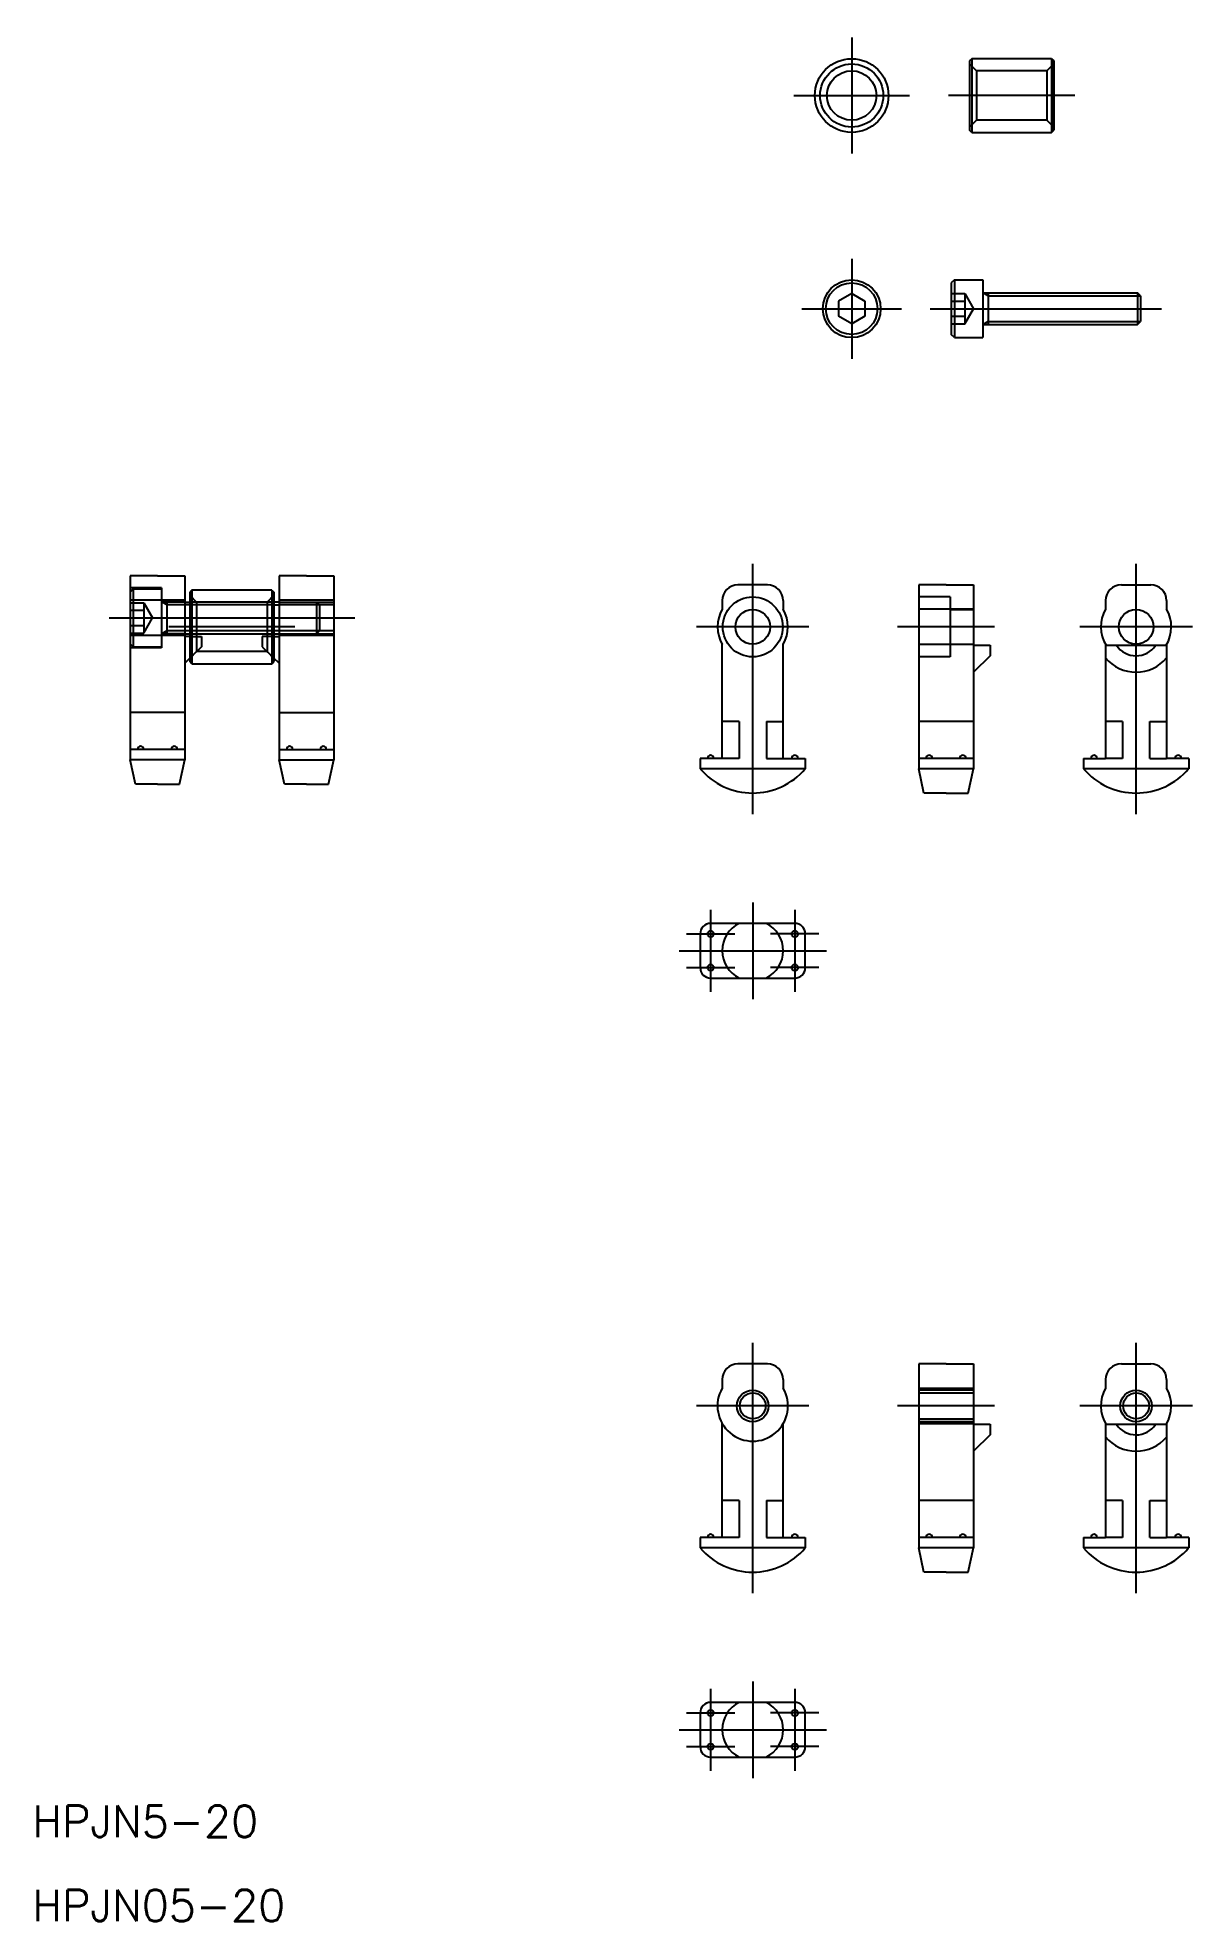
# Model space of a CAD drawing. Extents: x -68 to 42, y -18 to 161.
import ezdxf

# ---------------------------------------------------------------- set-up
doc = ezdxf.new("R2010")
doc.units = 0
doc.linetypes.add('CENTER', pattern=[50.8, 31.75, -6.35, 6.35, -6.35])
doc.linetypes.add('DASHED', pattern=[19.05, 12.7, -6.35])
doc.layers.get('0').update_dxf_attribs({"linetype": 'CONTINUOUS'})
doc.layers.add('CENTER', color=1, linetype='CENTER')
doc.styles.get("Standard").update_dxf_attribs({"font": 'txt.shx', "height": 3, "bigfont": 'bigfont.shx'})

msp = doc.modelspace()

# ---------------------------------------------------------------- linework, layer by layer
at = {"color": 7, "linetype": 'CONTINUOUS'}
for p, q in [((20.82, 158.82), (20.62, 158.62)), ((20.62, 158.62), (20.62, 152.02)), ((20.82, 158.82), (20.82, 151.82)), ((28.42, 158.82), (20.82, 158.82)), ((28.42, 158.82), (28.42, 151.82)), ((28.42, 158.82), (28.62, 158.62)), ((28.62, 158.62), (28.62, 152.02)), ((28.62, 152.02), (28.62, 158.62)), ((20.82, 151.82), (20.62, 152.02)), ((20.82, 151.82), (28.42, 151.82)), ((28.42, 151.82), (28.62, 152.02)), ((9.41, 136.5), (8.16, 135.78)), ((9.41, 136.5), (10.66, 135.78)), ((19.17, 137.81), (18.87, 137.51)), ((18.87, 137.51), (18.87, 132.61)), ((19.17, 137.81), (19.17, 132.31)), ((19.17, 137.81), (21.87, 137.81)), ((21.87, 137.81), (21.87, 132.31)), ((21.87, 136.56), (36.6, 136.56)), ((22.37, 136.56), (22.37, 133.56)), ((36.87, 136.29), (36.6, 136.56)), ((36.6, 136.56), (36.6, 133.56)), ((36.87, 136.29), (36.87, 133.83)), ((8.16, 135.78), (8.16, 134.34)), ((9.41, 133.62), (8.16, 134.34)), ((10.66, 134.34), (9.41, 133.62)), ((10.66, 135.78), (10.66, 134.34)), ((19.17, 132.31), (18.87, 132.61)), ((21.87, 133.56), (36.6, 133.56)), ((36.6, 133.56), (36.87, 133.83)), ((19.17, 132.31), (21.87, 132.31)), ((-59.2, 109.67), (-59.2, 93.17)), ((-56.6, 109.67), (-59.2, 109.67)), ((-56.6, 109.67), (-54, 109.67)), ((-54, 109.67), (-54, 93.17)), ((-45.03, 109.67), (-45.03, 93.17)), ((-42.43, 109.67), (-45.03, 109.67)), ((-42.43, 109.67), (-39.83, 109.67)), ((-39.83, 109.67), (-39.83, 93.17)), ((-53.32, 108.32), (-53.52, 108.12)), ((-53.52, 108.12), (-53.52, 101.52)), ((-45.72, 108.32), (-53.32, 108.32)), ((-53.32, 108.32), (-53.32, 101.32)), ((-45.72, 108.32), (-45.72, 101.32)), ((-45.72, 108.32), (-45.52, 108.12)), ((-45.52, 101.52), (-45.52, 108.12)), ((-45.52, 108.12), (-45.52, 101.52)), ((1.4, 108.82), (-1.4, 108.82)), ((15.78, 108.82), (15.78, 92.32)), ((18.38, 108.82), (15.78, 108.82)), ((18.38, 108.82), (20.98, 108.82)), ((20.98, 108.82), (20.98, 92.32)), ((35.05, 108.82), (37.85, 108.82)), ((-54, 107.35), (-59.2, 107.35)), ((-54, 107.17), (-53.52, 107.17)), ((-45.03, 107.17), (-45.52, 107.17)), ((-39.83, 107.35), (-45.03, 107.35)), ((-2.9, 107.32), (-2.9, 106.5)), ((2.9, 107.32), (2.9, 106.5)), ((20.98, 106.5), (15.78, 106.5)), ((33.55, 107.32), (33.55, 106.5)), ((39.35, 107.32), (39.35, 106.5)), ((-54, 104), (-59.2, 104)), ((-54, 104.17), (-53.52, 104.17)), ((-53.52, 103.92), (-54, 103.92)), ((-45.52, 104.17), (-45.03, 104.17)), ((-45.52, 103.92), (-45.03, 103.92)), ((-39.83, 104), (-45.03, 104)), ((-2.9, 92.32), (-2.9, 103.15)), ((2.9, 92.32), (2.9, 103.15)), ((20.98, 103.15), (15.78, 103.15)), ((20.98, 103.07), (22.58, 103.07)), ((22.58, 102.07), (20.98, 100.52)), ((22.58, 103.07), (22.58, 102.07)), ((33.55, 103.07), (33.55, 92.32)), ((33.55, 103.07), (39.35, 103.07)), ((39.35, 103.07), (39.35, 92.32)), ((-54, 101.37), (-53.52, 101.84)), ((-53.32, 101.32), (-53.52, 101.52)), ((-53.32, 101.32), (-45.72, 101.32)), ((-45.72, 101.32), (-45.52, 101.52)), ((-45.03, 101.37), (-45.52, 101.84)), ((-54, 96.67), (-59.2, 96.67)), ((-45.03, 96.67), (-39.83, 96.67)), ((-1.3, 95.82), (-2.9, 95.82)), ((-1.3, 95.82), (-1.3, 92.32)), ((1.3, 95.82), (1.3, 92.32)), ((1.3, 95.82), (2.9, 95.82)), ((20.98, 95.82), (15.78, 95.82)), ((35.15, 95.82), (33.55, 95.82)), ((35.15, 95.82), (35.15, 92.32)), ((37.75, 95.82), (39.35, 95.82)), ((37.75, 92.32), (37.75, 95.82)), ((-54, 93.17), (-59.2, 93.17)), ((-59.2, 93.17), (-59.2, 92.17)), ((-54, 93.17), (-54, 92.17)), ((-45.03, 93.17), (-39.83, 93.17)), ((-45.03, 93.17), (-45.03, 92.17)), ((-39.83, 93.17), (-39.83, 92.17)), ((-58.7, 89.87), (-59.2, 92.17)), ((-54, 92.17), (-59.2, 92.17)), ((-54.5, 89.87), (-54, 92.17)), ((-44.53, 89.87), (-45.03, 92.17)), ((-45.03, 92.17), (-39.83, 92.17)), ((-40.33, 89.87), (-39.83, 92.17)), ((-5, 92.32), (-5, 91.32)), ((-2.9, 92.32), (-5, 92.32)), ((5, 91.32), (-5, 91.32)), ((-1.3, 92.32), (-2.9, 92.32)), ((1.3, 92.32), (2.9, 92.32)), ((2.9, 92.32), (5, 92.32)), ((5, 92.32), (5, 91.32)), ((15.78, 92.32), (15.78, 91.32)), ((20.98, 92.32), (15.78, 92.32)), ((20.98, 91.32), (15.78, 91.32)), ((16.28, 89.02), (15.78, 91.32)), ((20.48, 89.02), (20.98, 91.32)), ((20.98, 92.32), (20.98, 91.32)), ((31.45, 92.32), (33.55, 92.32)), ((31.45, 92.32), (31.45, 91.32)), ((41.45, 91.32), (31.45, 91.32)), ((35.15, 92.32), (33.55, 92.32)), ((37.75, 92.32), (39.35, 92.32)), ((41.45, 92.32), (39.35, 92.32)), ((41.45, 92.32), (41.45, 91.32)), ((-56.6, 89.87), (-58.7, 89.87)), ((-56.6, 89.87), (-54.5, 89.87)), ((-42.43, 89.87), (-44.53, 89.87)), ((-42.43, 89.87), (-40.33, 89.87)), ((18.38, 89.02), (16.28, 89.02)), ((18.38, 89.02), (20.48, 89.02)), ((-5, 75.64), (-5, 72.44)), ((4, 76.64), (-4, 76.64)), ((5, 72.44), (5, 75.64)), ((-4, 71.44), (4, 71.44)), ((1.4, 34.78), (-1.4, 34.78)), ((15.78, 34.78), (15.78, 18.28)), ((18.38, 34.78), (15.78, 34.78)), ((18.38, 34.78), (20.98, 34.78)), ((20.98, 34.78), (20.98, 18.28)), ((35.05, 34.78), (37.85, 34.78)), ((-2.9, 33.28), (-2.9, 32.46)), ((2.9, 33.28), (2.9, 32.46)), ((15.78, 32.46), (20.98, 32.46)), ((33.55, 33.28), (33.55, 32.48)), ((39.35, 33.28), (39.35, 32.43)), ((-2.9, 18.28), (-2.9, 29.1)), ((2.9, 18.28), (2.9, 29.1)), ((15.78, 29.1), (20.98, 29.1)), ((20.98, 29.03), (22.58, 29.03)), ((22.58, 29.03), (22.58, 28.03)), ((33.55, 29.03), (33.55, 18.28)), ((33.55, 29.03), (39.35, 29.03)), ((39.35, 29.03), (39.35, 18.28)), ((22.58, 28.03), (20.98, 26.48)), ((-1.3, 21.78), (-2.9, 21.78)), ((-1.3, 21.78), (-1.3, 18.28)), ((1.3, 21.78), (1.3, 18.28)), ((1.3, 21.78), (2.9, 21.78)), ((20.98, 21.78), (15.78, 21.78)), ((35.15, 21.78), (33.55, 21.78)), ((35.15, 21.78), (35.15, 18.28)), ((37.75, 21.78), (39.35, 21.78)), ((37.75, 18.28), (37.75, 21.78)), ((-5, 18.28), (-5, 17.28)), ((-2.9, 18.28), (-5, 18.28)), ((-1.3, 18.28), (-2.9, 18.28)), ((1.3, 18.28), (2.9, 18.28)), ((2.9, 18.28), (5, 18.28)), ((5, 18.28), (5, 17.28)), ((15.78, 18.28), (15.78, 17.28)), ((20.98, 18.28), (15.78, 18.28)), ((20.98, 18.28), (20.98, 17.28)), ((31.45, 18.28), (33.55, 18.28)), ((31.45, 18.28), (31.45, 17.28)), ((35.15, 18.28), (33.55, 18.28)), ((37.75, 18.28), (39.35, 18.28)), ((41.45, 18.28), (39.35, 18.28)), ((41.45, 18.28), (41.45, 17.28)), ((5, 17.28), (-5, 17.28)), ((20.98, 17.28), (15.78, 17.28)), ((16.28, 14.98), (15.78, 17.28)), ((20.48, 14.98), (20.98, 17.28)), ((41.45, 17.28), (31.45, 17.28)), ((18.38, 14.98), (16.28, 14.98)), ((18.38, 14.98), (20.48, 14.98)), ((4, 2.6), (-4, 2.6)), ((-5, 1.6), (-5, -1.6)), ((5, -1.6), (5, 1.6)), ((-4, -2.6), (4, -2.6))]:
    msp.add_line(p, q, dxfattribs=at)
at = {"color": 3, "linetype": 'DASHED'}
for p, q in [((20.62, 158.32), (21.27, 157.67)), ((21.27, 157.67), (21.27, 152.97)), ((27.97, 157.67), (21.27, 157.67)), ((28.62, 158.32), (27.97, 157.67)), ((27.97, 157.67), (27.97, 152.97)), ((21.27, 152.97), (20.62, 152.32)), ((27.97, 152.97), (21.27, 152.97)), ((27.97, 152.97), (28.62, 152.32)), ((18.87, 136.5), (20.17, 136.5)), ((20.17, 136.5), (20.17, 133.62)), ((20.17, 136.5), (21, 135.06)), ((18.87, 135.78), (20.17, 135.78)), ((18.87, 134.34), (20.17, 134.34)), ((20.17, 133.62), (21, 135.06)), ((18.87, 133.62), (20.17, 133.62)), ((-56.2, 108.52), (-59.2, 108.52)), ((-58.9, 108.42), (-59.2, 108.12)), ((-58.9, 108.42), (-58.9, 102.92)), ((-58.9, 108.42), (-56.2, 108.42)), ((-56.2, 108.52), (-56.2, 102.82)), ((-53.52, 107.82), (-52.87, 107.17)), ((-45.52, 107.82), (-46.17, 107.17)), ((18.78, 107.67), (15.78, 107.67)), ((18.78, 107.67), (18.78, 101.97)), ((-59.2, 107.12), (-57.9, 107.12)), ((-59.2, 106.4), (-57.9, 106.4)), ((-57.9, 107.12), (-57.07, 105.67)), ((-57.9, 107.12), (-57.9, 104.23)), ((-57.9, 104.23), (-57.07, 105.67)), ((-56.2, 107.32), (-54, 107.32)), ((-54, 107.17), (-56.2, 107.17)), ((-55.7, 106.9), (-56.17, 107.17)), ((-55.7, 107.17), (-55.7, 104.17)), ((-45.52, 106.9), (-55.7, 106.9)), ((-45.52, 107.17), (-53.52, 107.17)), ((-52.87, 107.17), (-52.87, 102.47)), ((-46.17, 107.17), (-46.17, 102.47)), ((-45.03, 107.17), (-39.83, 107.17)), ((-39.83, 106.9), (-45.03, 106.9)), ((-41.47, 107.17), (-41.47, 104.17)), ((-41.2, 106.9), (-41.47, 107.17)), ((-41.2, 106.9), (-41.2, 104.44)), ((18.78, 106.47), (20.98, 106.47)), ((-59.2, 104.95), (-57.9, 104.95)), ((-59.2, 104.23), (-57.9, 104.23)), ((-54, 104.17), (-56.2, 104.17)), ((-56.2, 104.02), (-54, 104.02)), ((-55.7, 104.44), (-56.17, 104.17)), ((-45.52, 104.44), (-55.7, 104.44)), ((-53.52, 104.17), (-45.52, 104.17)), ((-53.52, 103.92), (-52.4, 103.92)), ((-52.4, 103.92), (-52.4, 102.92)), ((-46.63, 103.92), (-46.63, 102.92)), ((-45.52, 103.92), (-46.63, 103.92)), ((-39.83, 104.44), (-45.03, 104.44)), ((-45.03, 104.17), (-39.83, 104.17)), ((-41.47, 104.17), (-41.2, 104.44)), ((-58.9, 102.92), (-59.2, 103.22)), ((-56.2, 102.82), (-59.2, 102.82)), ((-58.9, 102.92), (-56.2, 102.92)), ((-52.4, 102.92), (-53.52, 101.84)), ((-52.87, 102.47), (-53.52, 101.82)), ((-46.17, 102.47), (-52.87, 102.47)), ((-46.63, 102.92), (-45.52, 101.84)), ((-46.17, 102.47), (-45.52, 101.82)), ((18.78, 103.17), (20.98, 103.17)), ((18.78, 101.97), (15.78, 101.97)), ((20.98, 32.28), (15.78, 32.28)), ((15.78, 32.01), (20.98, 32.01)), ((15.78, 29.55), (20.98, 29.55)), ((20.98, 29.28), (15.78, 29.28))]:
    msp.add_line(p, q, dxfattribs=at)
at = {"color": 3, "linetype": 'CONTINUOUS'}
for p, q in [((22.37, 136.29), (21.9, 136.56)), ((22.37, 136.29), (36.87, 136.29)), ((22.37, 133.83), (21.9, 133.56)), ((22.37, 133.83), (36.87, 133.83)), ((-45.52, 106.9), (-45.03, 106.9)), ((-45.03, 104.44), (-45.52, 104.44))]:
    msp.add_line(p, q, dxfattribs=at)
at = {"color": 7, "linetype": 'CONTINUOUS'}
for centre, radius in [((9.41, 155.32), 3.5), ((9.41, 155.32), 3), ((9.41, 155.32), 2.35), ((9.41, 135.06), 2.75), ((9.41, 135.06), 2.45), ((0, 104.82), 2.85), ((0, 104.82), 1.65), ((36.45, 104.82), 1.65), ((-4, 75.64), 0.3), ((4, 75.64), 0.3), ((-4, 72.44), 0.3), ((4, 72.44), 0.3), ((0, 30.78), 1.23), ((36.45, 30.78), 1.23), ((-4, 1.6), 0.3), ((4, 1.6), 0.3), ((-4, -1.6), 0.3), ((4, -1.6), 0.3)]:
    msp.add_circle(centre, radius, dxfattribs=at)
at = {"color": 3, "linetype": 'CONTINUOUS'}
for centre in [(0, 30.78), (36.45, 30.78)]:
    msp.add_circle(centre, 1.5, dxfattribs=at)
at = {"color": 7, "linetype": 'CONTINUOUS'}
for centre, radius, start, end in [((-1.4, 107.32), 1.5, 90, 180), ((1.4, 107.32), 1.5, 0, 90), ((35.05, 107.32), 1.5, 90, 180), ((37.85, 107.32), 1.5, 0, 90), ((0, 104.82), 3.35, 149.9595, 210.0405), ((0, 104.82), 3.35, 329.9595, 30.0405), ((36.45, 104.82), 3.35, 149.9595, 211.4926), ((36.45, 104.82), 3.35, 328.5074, 30.0405), ((36.45, 104.32), 2.25, 213.8, 325.8), ((36.45, 104.32), 3.8, 220.2566, 319.7434), ((-58.2, 93.17), 0.3, 0, 180), ((-55, 93.17), 0.3, 0, 180), ((-44.03, 93.17), 0.3, 0, 180), ((-40.83, 93.17), 0.3, 0, 180), ((0, 95.61), 6.58, 220.5951, 319.4049), ((-4, 92.32), 0.3, 0, 180), ((4, 92.32), 0.3, 0, 180), ((16.78, 92.32), 0.3, 0, 180), ((19.98, 92.32), 0.3, 0, 180), ((36.45, 95.61), 6.58, 220.5951, 319.4049), ((32.45, 92.32), 0.3, 0, 180), ((40.45, 92.32), 0.3, 0, 180), ((-4, 75.64), 1, 89.9, 180), ((0, 74.04), 2.9, 116.2, 243.8), ((0, 74.04), 2.9, 296.2, 63.8), ((4, 75.64), 1, 0, 90), ((-4, 72.44), 1, 180, 269.9), ((4, 72.44), 1, 270, 0), ((-1.4, 33.28), 1.5, 90, 180), ((1.4, 33.28), 1.5, 0, 90), ((35.05, 33.28), 1.5, 90, 180), ((37.85, 33.28), 1.5, 0, 90), ((0, 30.78), 3.35, 149.9595, 30.0405), ((36.45, 30.78), 3.35, 150, 211.5), ((36.45, 30.78), 3.35, 328.5, 30), ((36.45, 30.28), 2.25, 213.8, 325.8), ((36.45, 30.28), 3.8, 220.2, 319.7), ((-4, 18.28), 0.3, 0, 180), ((4, 18.28), 0.3, 0, 180), ((16.78, 18.28), 0.3, 0, 180), ((19.98, 18.28), 0.3, 0, 180), ((32.45, 18.28), 0.3, 0, 180), ((40.45, 18.28), 0.3, 0, 180), ((0, 21.56), 6.58, 220.5951, 319.4049), ((36.45, 21.56), 6.58, 220.5951, 319.4049), ((-4, 1.6), 1, 89.9, 180), ((0, 0), 2.9, 116.2, 243.8), ((0, 0), 2.9, 296.2, 63.8), ((4, 1.6), 1, 0, 90), ((-4, -1.6), 1, 180, 269.9), ((4, -1.6), 1, 270, 0)]:
    msp.add_arc(centre, radius, start, end, dxfattribs=at)
at = {"layer": 'CENTER', "color": 1, "linetype": 'CENTER'}
for p, q in [((9.41, 160.82), (9.41, 149.82)), ((3.91, 155.32), (14.91, 155.32)), ((30.62, 155.32), (18.62, 155.32)), ((9.41, 139.81), (9.41, 130.31)), ((4.66, 135.06), (14.16, 135.06)), ((16.87, 135.06), (38.87, 135.06)), ((0, 87.02), (0, 110.82)), ((36.45, 87.02), (36.45, 110.82)), ((-61.2, 105.67), (-37.83, 105.67)), ((-43.52, 104.82), (-55.52, 104.82)), ((5.35, 104.82), (-5.35, 104.82)), ((22.98, 104.82), (13.78, 104.82)), ((41.8, 104.82), (31.1, 104.82)), ((-4, 77.94), (-4, 70.14)), ((0, 78.64), (0, 69.44)), ((4, 77.94), (4, 70.14)), ((-6.3, 75.64), (-1.7, 75.64)), ((6.3, 75.64), (1.7, 75.64)), ((-7, 74.04), (7, 74.04)), ((-6.3, 72.44), (-1.7, 72.44)), ((6.3, 72.44), (1.7, 72.44)), ((0, 12.98), (0, 36.78)), ((36.45, 12.98), (36.45, 36.78)), ((5.35, 30.78), (-5.35, 30.78)), ((22.98, 30.78), (13.78, 30.78)), ((41.8, 30.78), (31.1, 30.78)), ((-4, 3.9), (-4, -3.9)), ((0, 4.6), (0, -4.6)), ((4, 3.9), (4, -3.9)), ((-6.3, 1.6), (-1.7, 1.6)), ((6.3, 1.6), (1.7, 1.6)), ((-7, 0), (7, 0)), ((-6.3, -1.6), (-1.7, -1.6)), ((6.3, -1.6), (1.7, -1.6))]:
    msp.add_line(p, q, dxfattribs=at)

# ---------------------------------------------------------------- texts
at = {"color": 7, "linetype": 'CONTINUOUS'}
for s, p in [('HPJN5-20', (-68.5, -10.2)), ('HPJN05-20', (-68.5, -18.2))]:
    msp.add_text(s, height=3, dxfattribs=at).set_placement(p)

doc.saveas('drawing.dxf')
